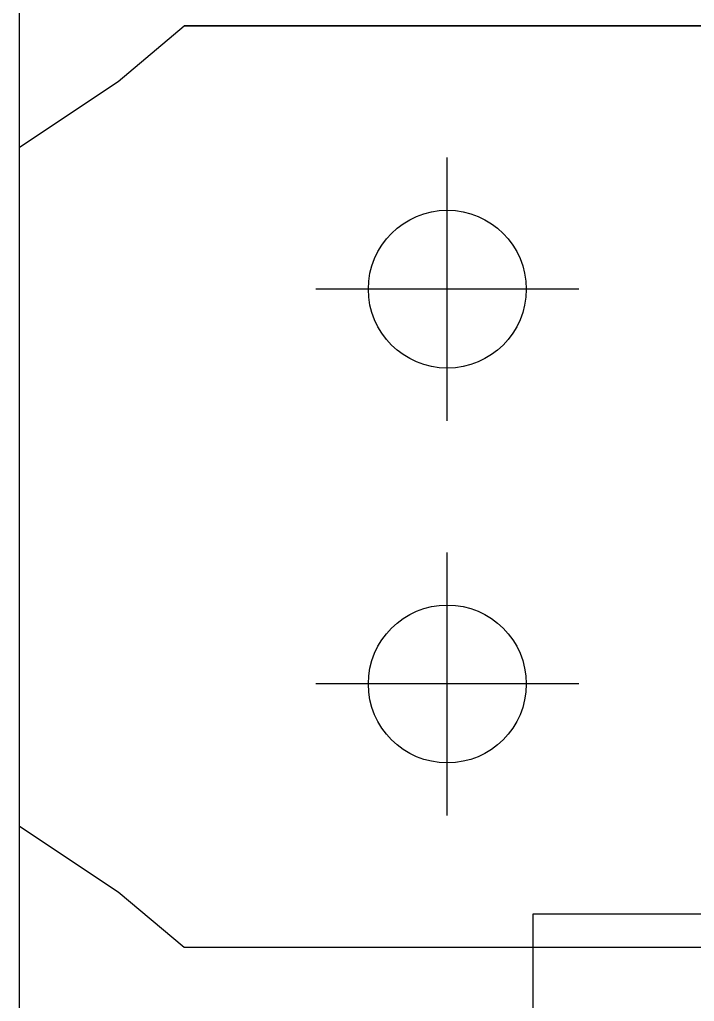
# Model space of a CAD drawing. Extents: x -668440 to 1010955, y -1678500 to 210463.
# Drawn here: x -630509 to -629484, y -729845 to -728353 of the extents above; entities that cross this region are included whole.
import ezdxf

# ---------------------------------------------------------------- set-up
doc = ezdxf.new("R2010")
doc.units = 0
doc.header["$MEASUREMENT"] = 0
doc.layers.get('0').update_dxf_attribs({"color": 3, "linetype": 'CONTINUOUS'})
for name, color, linetype in [('Sボルト', 2, 'CONTINUOUS'), ('S大梁', 4, 'CONTINUOUS'), ('S柱', 4, 'CONTINUOUS'), ('S金物', 6, 'CONTINUOUS')]:
    doc.layers.add(name, color=color, linetype=linetype)

# ---------------------------------------------------------------- blocks, each defined once
blk = doc.blocks.new('b00')
for p, q in [((-20950, 34650), (-21300, 34650)), ((-21300, 34650), (-21300, 34618))]:
    blk.add_line(p, q)
blk = doc.blocks.new('剛接合部C1Y')
at = {"layer": 'Sボルト'}
for p, q in [((-230055.77238, -377521, -20), (-230055.77238, -377481, -20)), ((-230035.77238, -377501, -20), (-230075.77238, -377501, -20)), ((-230055.77238, -377501, 20), (-230055.77238, -377501, -60)), ((-230055.77238, -377581, -20), (-230055.77238, -377541, -20)), ((-230035.77238, -377561, -20), (-230075.77238, -377561, -20)), ((-230055.77238, -377561, 20), (-230055.77238, -377561, -60))]:
    blk.add_line(p, q, dxfattribs=at)
at = {"layer": 'S柱'}
blk.add_line((-230120.77238, -378790), (-230120.77238, -376990), dxfattribs=at)
at = {"layer": 'S金物'}
for p, q in [((-230105.77238, -377469.43335), (-230095.77238, -377461)), ((-230095.77238, -377461), (-229895.77238, -377461)), ((-229895.77238, -377461), (-230095.77238, -377461)), ((-230120.77238, -377479.40111), (-230105.77238, -377469.43335)), ((-230120.77238, -377582.59889), (-230105.77238, -377592.56665)), ((-230105.77238, -377592.56665), (-230095.77238, -377601)), ((-230095.77238, -377601), (-229895.77238, -377601))]:
    blk.add_line(p, q, dxfattribs=at)
for centre in [(-230055.77238, -377501), (-230055.77238, -377561)]:
    blk.add_circle(centre, 12, dxfattribs=at)
at = {"layer": 'S大梁'}
blk.add_blockref('b00', (-208742.77238, -412246), dxfattribs=at)

msp = doc.modelspace()

# ---------------------------------------------------------------- block references
at = {"xscale": 10, "yscale": 10, "zscale": 10}
msp.add_blockref('剛接合部C1Y', (1670698.6842, 3046247.35843, 5600), dxfattribs=at)

doc.saveas('drawing.dxf')
